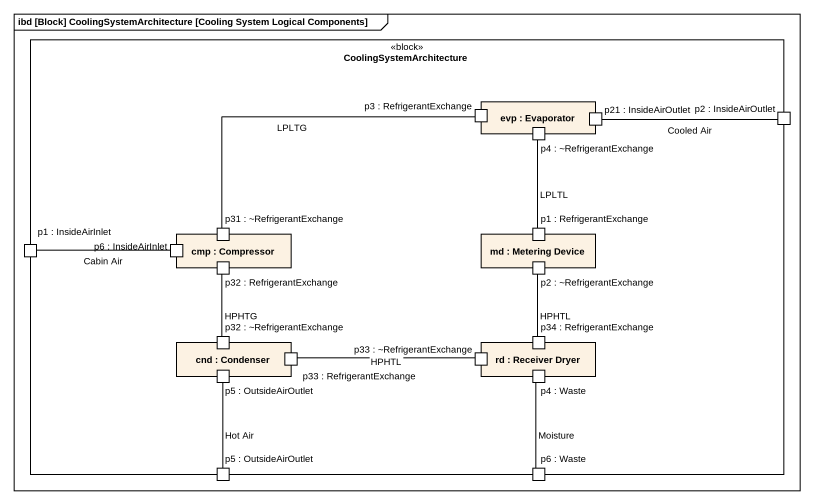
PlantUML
@startuml
mainframe ibd [Block] CoolingSystemArchitecture [Cooling System Logical Components]
rectangle CoolingSystemArchitecture <<block>> {
  rectangle "evp : Evaporator" as evp {
    port "p3 : RefrigerantExchange" as p3_RefrigerantExchange
    port "p4 : ~RefrigerantExchange" as p4_RefrigerantExchange
    port "p21 : InsideAirOutlet" as p21_InsideAirOutlet
  }
  port "p2 : InsideAirOutlet" as p2_InsideAirOutlet
  port "p1 : InsideAirInlet" as p1_InsideAirInlet
  rectangle "cmp : Compressor" as cmp {
    port "p6 : InsideAirInlet" as p6_InsideAirInlet
    port "p31 : ~RefrigerantExchange" as p31_RefrigerantExchange
    port "p32 : RefrigerantExchange" as p32_RefrigerantExchange
  }
  rectangle "md : Metering Device" as md {
    port "p1 : RefrigerantExchange" as p1_RefrigerantExchange
    port "p2 : ~RefrigerantExchange" as p2_RefrigerantExchange
  }
  rectangle "cnd : Condenser" as cnd {
    port "p32 : ~RefrigerantExchange" as p32_RefrigerantExchange_2
    port "p33 : RefrigerantExchange" as p33_RefrigerantExchange
    port "p5 : OutsideAirOutlet" as p5_OutsideAirOutlet
  }
  rectangle "rd : Receiver Dryer" as rd {
    port "p33 : ~RefrigerantExchange" as p33_RefrigerantExchange_2
    port "p34 : RefrigerantExchange" as p34_RefrigerantExchange
    port "p4 : Waste" as p4_Waste
  }
  port "p5 : OutsideAirOutlet" as p5_OutsideAirOutlet_2
  port "p6 : Waste" as p6_Waste
}
p3_RefrigerantExchange -left- p31_RefrigerantExchange : LPLTG
p21_InsideAirOutlet -right- p2_InsideAirOutlet : Cooled Air
p1_InsideAirInlet -right- p6_InsideAirInlet : Cabin Air
p1_RefrigerantExchange -up- p4_RefrigerantExchange : LPLTL
p32_RefrigerantExchange -- p32_RefrigerantExchange_2 : HPHTG
p33_RefrigerantExchange -right- p33_RefrigerantExchange_2 : HPHTL
p34_RefrigerantExchange -up- p2_RefrigerantExchange : HPHTL
p5_OutsideAirOutlet_2 -up- p5_OutsideAirOutlet : Hot Air
p6_Waste -up- p4_Waste : Moisture
@enduml
